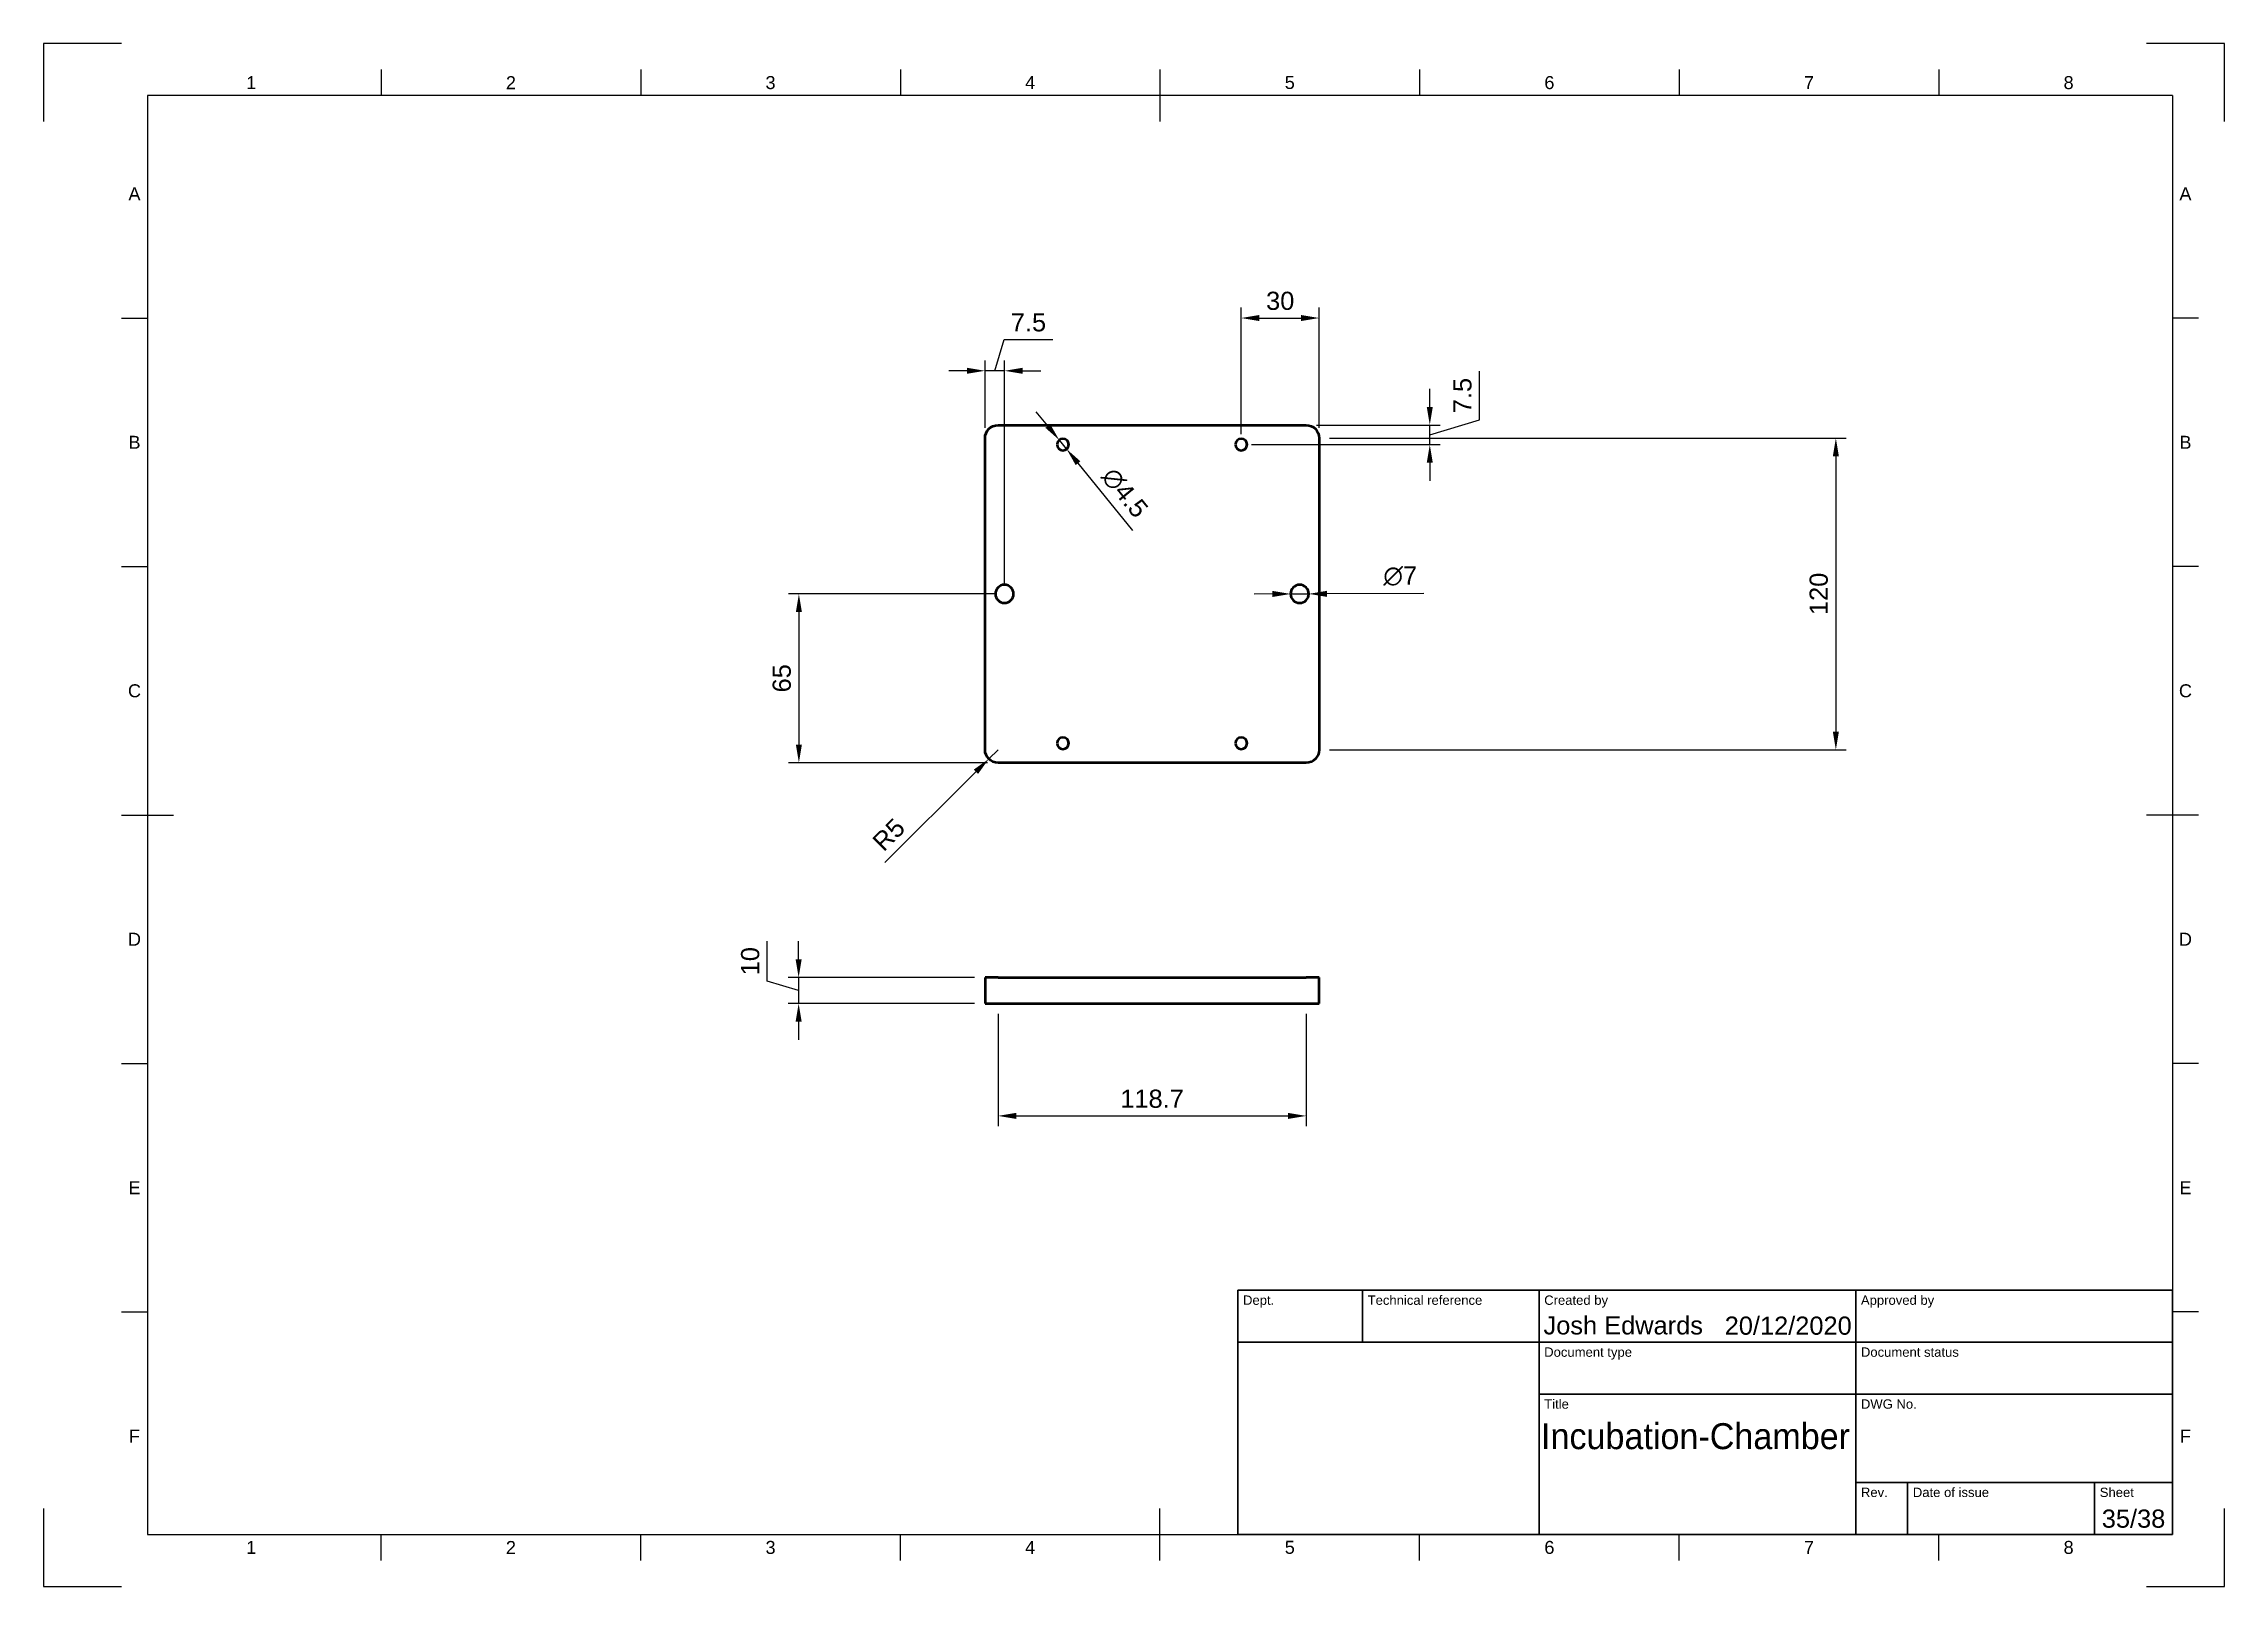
# Model space of a CAD drawing. Header units: millimetres. Extents: x 0 to 420, y 0 to 297.
import ezdxf
from ezdxf.enums import TextEntityAlignment as Align

# ---------------------------------------------------------------- set-up
doc = ezdxf.new("R2010")
doc.units = ezdxf.units.MM
doc.header["$LTSCALE"] = 0.75
for name, color, linetype, lineweight in [('Border', 7, 'Continuous', 25), ('Dimensions', 7, 'Continuous', 25), ('TitleBlock', 7, 'Continuous', 35), ('Visible', 7, 'Continuous', 50)]:
    doc.layers.add(name, color=color, linetype=linetype, lineweight=lineweight)
doc.styles.add('FusionTitle', font='arial.ttf')
doc.styles.get("Standard").update_dxf_attribs({"font": 'arial.ttf'})
doc.dimstyles.new('ISO-25', dxfattribs={"dimtxt": 3.5, "dimasz": 3.5, "dimexe": 2, "dimexo": 2, "dimgap": 1.5, "dimtad": 1, "dimzin": 12, "dimdsep": 46, "dimtxsty": 'Standard', "dimcen": 0, "dimclrd": 256, "dimclre": 256, "dimclrt": 256, "dimazin": 3, "dimtp": 0.1, "dimtm": 0.1, "dimtfac": 0.714, "dimtmove": 1, "dimatfit": 3, "dimfxl": 1, "dimtzin": 12, "dimarcsym": 0})

# ---------------------------------------------------------------- blocks, each defined once
blk = doc.blocks.new('ISO_A3_SHEET')
at = {"layer": 'Border'}
for p, q in [((65, 292), (65, 287)), ((115, 292), (115, 287)), ((165, 292), (165, 287)), ((215, 292), (215, 282)), ((265, 292), (265, 287)), ((315, 292), (315, 287)), ((365, 292), (365, 287)), ((410, 287), (20, 287)), ((20, 287), (20, 10)), ((410, 287), (410, 10)), ((15, 244.16666), (20, 244.16666)), ((415, 244.16666), (410, 244.16666)), ((15, 196.33333), (20, 196.33333)), ((415, 196.33333), (410, 196.33333)), ((15, 148.5), (25, 148.5)), ((415, 148.5), (405, 148.5)), ((15, 100.66667), (20, 100.66667)), ((415, 100.66667), (410, 100.66667)), ((15, 52.83334), (20, 52.83334)), ((415, 52.83334), (410, 52.83334)), ((215, 5), (215, 15)), ((20, 10), (410, 10)), ((65, 5), (65, 10)), ((115, 5), (115, 10)), ((165, 5), (165, 10)), ((265, 5), (265, 10)), ((315, 5), (315, 10)), ((365, 5), (365, 10))]:
    blk.add_line(p, q, dxfattribs=at)
at = {"layer": 'Defpoints'}
for p, q in [((15, 297), (0, 297)), ((0, 297), (0, 282)), ((420, 297), (405, 297)), ((420, 282), (420, 297)), ((0, 15), (0, 0)), ((420, 0), (420, 15)), ((0, 0), (15, 0)), ((405, 0), (420, 0))]:
    blk.add_line(p, q, dxfattribs=at)
at = {"layer": 'Border', "style": 'FusionTitle'}
for s, p in [('1', (40, 289.5)), ('2', (90, 289.5)), ('3', (140, 289.5)), ('4', (190, 289.5)), ('5', (240, 289.5)), ('6', (290, 289.5)), ('7', (340, 289.5)), ('8', (390, 289.5)), ('A', (17.5, 268.08333)), ('A', (412.5, 268.08333)), ('B', (17.5, 220.25)), ('B', (412.5, 220.25)), ('C', (17.5, 172.41667)), ('C', (412.5, 172.41667)), ('D', (17.5, 124.58334)), ('D', (412.5, 124.58334)), ('E', (17.5, 76.75001)), ('E', (412.5, 76.75001)), ('F', (17.5, 28.91668)), ('F', (412.5, 28.91668)), ('1', (40, 7.5)), ('2', (90, 7.5)), ('3', (140, 7.5)), ('4', (190, 7.5)), ('5', (240, 7.5)), ('6', (290, 7.5)), ('7', (340, 7.5)), ('8', (390, 7.5))]:
    blk.add_text(s, height=2.5, dxfattribs=at).set_placement(p, align=Align.MIDDLE)
blk = doc.blocks.new('ISO_TITLEBLOCK')
at = {"layer": 'TitleBlock'}
for p, q in [((0, 47), (-180, 47)), ((-180, 47), (-180, 0)), ((-156, 37), (-156, 47)), ((-122, 0), (-122, 47)), ((-61, 0), (-61, 47)), ((0, 0), (0, 47)), ((-180, 37), (0, 37)), ((-122, 27), (0, 27)), ((-61, 10), (0, 10)), ((-51, 0), (-51, 10)), ((-15, 0), (-15, 10)), ((-180, 0), (0, 0))]:
    blk.add_line(p, q, dxfattribs=at)
at = {"layer": 'TitleBlock', "style": 'FusionTitle'}
for s, p in [('Dept.', (-179, 46)), ('Technical reference', (-155, 46)), ('Created by', (-121, 46)), ('Approved by', (-60, 46)), ('Document type', (-121, 36)), ('Document status', (-60, 36)), ('Title', (-121, 26)), ('DWG No.', (-60, 26)), ('Rev.', (-60, 9)), ('Date of issue', (-50, 9)), ('Sheet', (-14, 9))]:
    blk.add_text(s, height=1.8, dxfattribs=at).set_placement(p, align=Align.TOP_LEFT)
for tag, height, p in [('DEPT', 3.5, (-179, 42)), ('TECHNICAL_REFERENCE', 3.5, (-155, 42)), ('CREATED_BY', 3.5, (-121, 42)), ('APPROVED_BY', 3.5, (-60, 42)), ('DOCUMENT_TYPE', 3.5, (-121, 32)), ('DOCUMENT_STATUS', 3.5, (-60, 32)), ('TITLE_1', 5, (-121, 21.5)), ('TITLE_2', 5, (-121, 14)), ('TITLE_3', 5, (-121, 6.5)), ('DATE_OF_ISSUE', 3.5, (-50, 5))]:
    blk.add_attdef(tag, text='', height=height, dxfattribs=at).set_placement(p, align=Align.TOP_LEFT)
for tag, p in [('CREATED_DATE', (-62, 42)), ('APPROVED_DATE', (-0.99, 42))]:
    blk.add_attdef(tag, text='', height=3.5, dxfattribs=at).set_placement(p, align=Align.TOP_RIGHT)
for tag, height, p in [('DRAWING_NUMBER', 5, (-30.5, 19.75)), ('REV', 3.5, (-56, 4.85)), ('SHEET', 3.5, (-7.5, 4.85))]:
    blk.add_attdef(tag, text='', height=height, dxfattribs=at).set_placement(p, align=Align.TOP_CENTER)
blk = doc.blocks.new('*D15')
at = {"layer": 'Defpoints', "color": 0, "transparency": 16777216}
for p in [(183.808827, 112.206177), (243.158827, 112.206177), (243.158827, 90.569322)]:
    blk.add_point(p, dxfattribs=at)
at = {"layer": 'Dimensions', "lineweight": -2, "transparency": 16777216}
for p, q in [((183.808827, 110.206177), (183.808827, 88.569322)), ((243.158827, 110.206177), (243.158827, 88.569322)), ((187.308827, 90.569322), (239.658827, 90.569322))]:
    blk.add_line(p, q, dxfattribs=at)
at = {"layer": 'Dimensions', "transparency": 16777216}
for points in [[(187.308827, 91.152655), (187.308827, 89.985989), (183.808827, 90.569322)], [(239.658827, 91.152655), (239.658827, 89.985989), (243.158827, 90.569322)]]:
    blk.add_solid(points, dxfattribs=at)
at = {"layer": 'Dimensions', "transparency": 16777216, "insert": (213.483827, 93.856327), "char_height": 3.5, "attachment_point": 5}
blk.add_mtext('118.7', dxfattribs=at)
blk = doc.blocks.new('*D16')
at = {"layer": 'Defpoints', "color": 0, "transparency": 16777216}
for p in [(181.308827, 117.206177), (145.415117, 112.206177), (181.308827, 112.206177)]:
    blk.add_point(p, dxfattribs=at)
at = {"layer": 'Dimensions', "lineweight": -2, "transparency": 16777216}
for p, q in [((139.378112, 116.517278), (139.378112, 124.189516)), ((145.415117, 120.706177), (145.415117, 124.206177)), ((145.415117, 114.706177), (139.378112, 116.517278)), ((179.308827, 117.206177), (143.415117, 117.206177)), ((145.415117, 117.206177), (145.415117, 112.206177)), ((145.415117, 117.206177), (145.415117, 112.206177)), ((179.308827, 112.206177), (143.415117, 112.206177)), ((145.415117, 108.706177), (145.415117, 105.206177))]:
    blk.add_line(p, q, dxfattribs=at)
at = {"layer": 'Dimensions', "transparency": 16777216}
for points in [[(144.831784, 120.706177), (145.99845, 120.706177), (145.415117, 117.206177)], [(144.831784, 108.706177), (145.99845, 108.706177), (145.415117, 112.206177)]]:
    blk.add_solid(points, dxfattribs=at)
at = {"layer": 'Dimensions', "transparency": 16777216, "insert": (136.091106, 120.353397), "char_height": 3.5, "attachment_point": 5, "rotation": 90}
blk.add_mtext('10', dxfattribs=at)
blk = doc.blocks.new('*D17')
at = {"layer": 'Defpoints', "color": 0, "transparency": 16777216}
for p in [(183.808828, 161.064736), (182.038755, 159.299278)]:
    blk.add_point(p, dxfattribs=at)
at = {"layer": 'Dimensions', "lineweight": -2, "transparency": 16777216}
for p, q in [((183.808828, 161.064736), (182.038755, 159.299278)), ((162.013175, 139.325898), (179.560654, 156.827636))]:
    blk.add_line(p, q, dxfattribs=at)
at = {"layer": 'Dimensions', "transparency": 16777216}
blk.add_solid([(179.148713, 157.240653), (179.972594, 156.414619), (182.038755, 159.299278)], dxfattribs=at)
at = {"layer": 'Dimensions', "transparency": 16777216, "insert": (162.766378, 144.709495), "char_height": 3.5, "attachment_point": 5, "rotation": 44.92521068}
blk.add_mtext('R5', dxfattribs=at)
blk = doc.blocks.new('*D18')
at = {"layer": 'Defpoints', "color": 0, "transparency": 16777216}
for p in [(181.308828, 234.015712), (181.308828, 221.064736), (185.058828, 191.064736)]:
    blk.add_point(p, dxfattribs=at)
at = {"layer": 'Dimensions', "lineweight": -2, "transparency": 16777216}
for p, q in [((183.183828, 234.015712), (184.992781, 240.045555)), ((184.992781, 240.045555), (194.362494, 240.045555)), ((181.308828, 223.064736), (181.308828, 236.015712)), ((185.058828, 193.064736), (185.058828, 236.015712)), ((177.808828, 234.015712), (174.308828, 234.015712)), ((185.058828, 234.015712), (181.308828, 234.015712)), ((185.058828, 234.015712), (181.308828, 234.015712)), ((188.558828, 234.015712), (192.058828, 234.015712))]:
    blk.add_line(p, q, dxfattribs=at)
at = {"layer": 'Dimensions', "transparency": 16777216}
for points in [[(177.808828, 234.599046), (177.808828, 233.432379), (181.308828, 234.015712)], [(188.558828, 234.599046), (188.558828, 233.432379), (185.058828, 234.015712)]]:
    blk.add_solid(points, dxfattribs=at)
at = {"layer": 'Dimensions', "transparency": 16777216, "insert": (189.677637, 243.325398), "char_height": 3.5, "attachment_point": 5}
blk.add_mtext('7.5', dxfattribs=at)
blk = doc.blocks.new('*D19')
at = {"layer": 'Defpoints', "color": 0, "transparency": 16777216}
for p in [(185.058828, 191.064736), (145.460848, 158.564736), (183.808828, 158.564736)]:
    blk.add_point(p, dxfattribs=at)
at = {"layer": 'Dimensions', "lineweight": -2, "transparency": 16777216}
for p, q in [((183.058828, 191.064736), (143.460848, 191.064736)), ((145.460848, 187.564736), (145.460848, 162.064736)), ((181.808828, 158.564736), (143.460848, 158.564736))]:
    blk.add_line(p, q, dxfattribs=at)
at = {"layer": 'Dimensions', "transparency": 16777216}
for points in [[(144.877515, 187.564736), (146.044181, 187.564736), (145.460848, 191.064736)], [(144.877515, 162.064736), (146.044181, 162.064736), (145.460848, 158.564736)]]:
    blk.add_solid(points, dxfattribs=at)
at = {"layer": 'Dimensions', "transparency": 16777216, "insert": (142.173843, 174.814736), "char_height": 3.5, "attachment_point": 5, "rotation": 90}
blk.add_mtext('65', dxfattribs=at)
blk = doc.blocks.new('*D20')
at = {"layer": 'Defpoints', "color": 0, "transparency": 16777216}
for p in [(245.658828, 221.064736), (245.658828, 161.064736), (345.174655, 161.064736)]:
    blk.add_point(p, dxfattribs=at)
at = {"layer": 'Dimensions', "lineweight": -2, "transparency": 16777216}
for p, q in [((247.658828, 221.064736), (347.174655, 221.064736)), ((345.174655, 217.564736), (345.174655, 164.564736)), ((247.658828, 161.064736), (347.174655, 161.064736))]:
    blk.add_line(p, q, dxfattribs=at)
at = {"layer": 'Dimensions', "transparency": 16777216}
for points in [[(344.591322, 217.564736), (345.757988, 217.564736), (345.174655, 221.064736)], [(344.591322, 164.564736), (345.757988, 164.564736), (345.174655, 161.064736)]]:
    blk.add_solid(points, dxfattribs=at)
at = {"layer": 'Dimensions', "transparency": 16777216, "insert": (341.88765, 191.064736), "char_height": 3.5, "attachment_point": 5, "rotation": 90}
blk.add_mtext('120', dxfattribs=at)
blk = doc.blocks.new('*D21')
at = {"layer": 'Defpoints', "color": 0, "transparency": 16777216}
for p in [(240.158832, 191.060882), (243.658824, 191.06859)]:
    blk.add_point(p, dxfattribs=at)
at = {"layer": 'Dimensions', "lineweight": -2, "transparency": 16777216}
for p, q in [((236.65884, 191.053173), (233.158849, 191.045465)), ((240.158832, 191.060882), (243.658824, 191.06859)), ((265.832319, 191.117425), (247.158815, 191.076299))]:
    blk.add_line(p, q, dxfattribs=at)
at = {"layer": 'Dimensions', "transparency": 16777216}
for points in [[(236.657556, 191.636505), (236.660125, 190.469841), (240.158832, 191.060882)], [(247.15753, 191.65963), (247.1601, 190.492967), (243.658824, 191.06859)]]:
    blk.add_solid(points, dxfattribs=at)
at = {"layer": 'Dimensions', "transparency": 16777216, "insert": (261.273715, 194.492284), "char_height": 3.5, "attachment_point": 5, "rotation": 0.12616535}
blk.add_mtext('∅7', dxfattribs=at)
blk = doc.blocks.new('*D22')
at = {"layer": 'Defpoints', "color": 0, "transparency": 16777216}
for p in [(243.158828, 223.564736), (266.964859, 223.564736), (230.658828, 219.814736)]:
    blk.add_point(p, dxfattribs=at)
at = {"layer": 'Dimensions', "lineweight": -2, "transparency": 16777216}
for p, q in [((276.554388, 224.566595), (276.554388, 233.936308)), ((266.964859, 227.064736), (266.964859, 230.564736)), ((245.158828, 223.564736), (268.964859, 223.564736)), ((266.964859, 221.689736), (276.554388, 224.566595)), ((266.964859, 219.814736), (266.964859, 223.564736)), ((266.964859, 219.814736), (266.964859, 223.564736)), ((232.658828, 219.814736), (268.964859, 219.814736)), ((266.964859, 216.314736), (266.964859, 212.814736))]:
    blk.add_line(p, q, dxfattribs=at)
at = {"layer": 'Dimensions', "transparency": 16777216}
for points in [[(266.381525, 227.064736), (267.548192, 227.064736), (266.964859, 223.564736)], [(266.381525, 216.314736), (267.548192, 216.314736), (266.964859, 219.814736)]]:
    blk.add_solid(points, dxfattribs=at)
at = {"layer": 'Dimensions', "transparency": 16777216, "insert": (273.274545, 229.251451), "char_height": 3.5, "attachment_point": 5, "rotation": 90}
blk.add_mtext('7.5', dxfattribs=at)
blk = doc.blocks.new('*D23')
at = {"layer": 'Defpoints', "color": 0, "transparency": 16777216}
for p in [(245.658828, 244.17485), (230.658828, 219.814736), (245.658828, 221.064736)]:
    blk.add_point(p, dxfattribs=at)
at = {"layer": 'Dimensions', "lineweight": -2, "transparency": 16777216}
for p, q in [((230.658828, 221.814736), (230.658828, 246.17485)), ((234.158828, 244.17485), (242.158828, 244.17485)), ((245.658828, 223.064736), (245.658828, 246.17485))]:
    blk.add_line(p, q, dxfattribs=at)
at = {"layer": 'Dimensions', "transparency": 16777216}
for points in [[(234.158828, 244.758184), (234.158828, 243.591517), (230.658828, 244.17485)], [(242.158828, 244.758184), (242.158828, 243.591517), (245.658828, 244.17485)]]:
    blk.add_solid(points, dxfattribs=at)
at = {"layer": 'Dimensions', "transparency": 16777216, "insert": (238.158828, 247.463049), "char_height": 3.5, "attachment_point": 5}
blk.add_mtext('30', dxfattribs=at)
blk = doc.blocks.new('*D24')
at = {"layer": 'Defpoints', "color": 0, "transparency": 16777216}
for p in [(195.599505, 220.68794), (197.018151, 218.941532)]:
    blk.add_point(p, dxfattribs=at)
at = {"layer": 'Dimensions', "lineweight": -2, "transparency": 16777216}
for p, q in [((193.392721, 223.404576), (191.185938, 226.121211)), ((195.599505, 220.68794), (197.018151, 218.941532)), ((209.758442, 203.25774), (199.224934, 216.224896))]:
    blk.add_line(p, q, dxfattribs=at)
at = {"layer": 'Dimensions', "transparency": 16777216}
for points in [[(193.845494, 223.772373), (192.939949, 223.036778), (195.599505, 220.68794)], [(199.677707, 216.592693), (198.772161, 215.857099), (197.018151, 218.941532)]]:
    blk.add_solid(points, dxfattribs=at)
at = {"layer": 'Dimensions', "transparency": 16777216, "insert": (208.222369, 210.517206), "char_height": 3.5, "attachment_point": 5, "rotation": 309.08768339}
blk.add_mtext('∅4.5', dxfattribs=at)

msp = doc.modelspace()

# ---------------------------------------------------------------- linework, layer by layer
at = {"layer": 'Visible', "extrusion": (0, 1, 0)}
for p, q in [((183.808828, 223.564736, 2.5), (243.158828, 223.564736, 2.5)), ((181.308828, 161.064736, 2.5), (181.308828, 221.064736, 2.5)), ((245.658828, 221.064736, 2.5), (245.658828, 161.064736, 2.5)), ((243.158828, 158.564736, 2.5), (183.808828, 158.564736, 2.5))]:
    msp.add_line(p, q, dxfattribs=at)
at = {"layer": 'Visible'}
for p, q in [((181.308827, 117.206177, 30), (181.308827, 112.206177, 30)), ((183.808827, 117.206177, 32.5), (243.158827, 117.206177, 32.5)), ((245.658827, 112.206177, 30), (245.658827, 117.206177, 30)), ((183.808827, 112.206177, 32.5), (243.158827, 112.206177, 32.5))]:
    msp.add_line(p, q, dxfattribs=at)
at = {"layer": 'Visible', "extrusion": (-5e-16, -8e-16, -1)}
for centre, radius in [((-196.308828, 219.814736, -2.5), 1.125), ((-230.658828, 219.814736, -2.5), 1.125), ((-185.058828, 191.064736, -2.5), 1.75), ((-241.908828, 191.064736, -2.5), 1.75), ((-196.308828, 162.314736, -2.5), 1.125), ((-230.658828, 162.314736, -2.5), 1.125)]:
    msp.add_circle(centre, radius, dxfattribs=at)
for centre, start, end in [((-183.808828, 221.064736, -2.5), 0, 90), ((-243.158828, 221.064736, -2.5), 90, 180), ((-183.808828, 161.064736, -2.5), 270, 0), ((-243.158828, 161.064736, -2.5), 180, 270)]:
    msp.add_arc(centre, 2.5, start, end, dxfattribs=at)
at = {"layer": 'Visible', "extrusion": (6e-16, -1, 8e-16)}
for centre, start, end in [((183.808827, 30, -117.206177), 90, 180), ((243.158827, 30, -117.206177), 0, 90)]:
    msp.add_arc(centre, 2.5, start, end, dxfattribs=at)
at = {"layer": 'Visible', "extrusion": (-6e-16, 1, -8e-16)}
for centre, start, end in [((-183.808827, 30, 112.206177), 360, 90), ((-243.158827, 30, 112.206177), 90, 180)]:
    msp.add_arc(centre, 2.5, start, end, dxfattribs=at)

# ---------------------------------------------------------------- block references
at = {"layer": 'Border'}
msp.add_blockref('ISO_A3_SHEET', (0, 0), dxfattribs=at)
at = {"layer": 'TitleBlock'}
ref = msp.add_blockref('ISO_TITLEBLOCK', (410, 10), dxfattribs=at)
ref.add_attrib('CREATED_DATE_001', '20/12/2020', (323.762619, 48.440314), dxfattribs={"height": 3.5, "style": 'FusionTitle'})
ref.add_attrib('SHEET_001', '35/38', (396.386937, 11.290314), dxfattribs={"height": 3.5, "style": 'FusionTitle'})
ref.add_attrib('TITLE_1_001', 'Incubation-Chamber', (288.387328, 26.414734), dxfattribs={"height": 5, "style": 'FusionTitle', "width": 0.9405})
ref.add_attrib('CREATED_BY_001', 'Josh Edwards', (288.86869, 48.5), dxfattribs={"height": 3.5, "style": 'FusionTitle'})

# ---------------------------------------------------------------- dimensions: what is measured, and where the dimension line sits
at = {"layer": 'Dimensions'}
dim = msp.add_linear_dim(base=(245.658828, 244.17485), p1=(230.658828, 219.814736), p2=(245.658828, 221.064736), dimstyle='ISO-25', override={"dimlfac": 2, "dimclrd": 256, "dimclre": 256}, dxfattribs=at)
dim.commit()
dim.dimension.update_dxf_attribs({"geometry": '*D23', "text_midpoint": (238.158828, 247.463049)})
for base, p1, p2, angle, picture, middle in [((181.308828, 234.015712), (185.058828, 191.064736), (181.308828, 221.064736), 180, '*D18', (186.492781, 243.325398)), ((266.964859, 223.564736), (230.658828, 219.814736), (243.158828, 223.564736), 90, '*D22', (273.274545, 226.066595)), ((145.460848, 158.564736), (185.058828, 191.064736), (183.808828, 158.564736), 270, '*D19', (142.173843, 174.814736))]:
    dim = msp.add_linear_dim(base=base, p1=p1, p2=p2, angle=angle, dimstyle='ISO-25', override={"dimlfac": 2, "dimclrd": 256, "dimclre": 256}, dxfattribs=at)
    dim.commit()
    dim.dimension.update_dxf_attribs({"geometry": picture, "text_midpoint": middle})
for p1, p2, picture, middle in [((195.599505, 220.68794), (197.018151, 218.941532), '*D24', (205.59508, 208.383)), ((240.158832, 191.060882), (243.658824, 191.06859), '*D21', (261.28117, 191.107402))]:
    dim = msp.add_diameter_dim_2p(p1=p1, p2=p2, dimstyle='ISO-25', override={"dimlfac": 2, "dimclrd": 256, "dimclre": 256}, dxfattribs=at)
    dim.commit()
    dim.dimension.update_dxf_attribs({"geometry": picture, "text_midpoint": middle, "dimtype": 163})
for p1, p2, distance, picture, middle in [((245.658828, 221.064736), (245.658828, 161.064736), 99.515827, '*D20', (341.88765, 191.064736)), ((181.308827, 117.206177), (181.308827, 112.206177), -35.89371, '*D16', (136.091106, 118.017278)), ((183.808827, 112.206177), (243.158827, 112.206177), -21.636855, '*D15', (213.483827, 93.856327))]:
    dim = msp.add_aligned_dim(p1=p1, p2=p2, distance=distance, dimstyle='ISO-25', override={"dimlfac": 2, "dimclrd": 256, "dimclre": 256}, dxfattribs=at)
    dim.commit()
    dim.dimension.update_dxf_attribs({"geometry": picture, "text_midpoint": middle})
dim = msp.add_radius_dim(center=(183.808828, 161.064736), mpoint=(182.038755, 159.299278), dimstyle='ISO-25', override={"dimlfac": 2, "dimse1": 1, "dimclrd": 256, "dimclre": 256}, dxfattribs=at)
dim.commit()
dim.dimension.update_dxf_attribs({"geometry": '*D17', "text_midpoint": (165.082549, 142.387271), "dimtype": 164})

doc.saveas('drawing.dxf')
